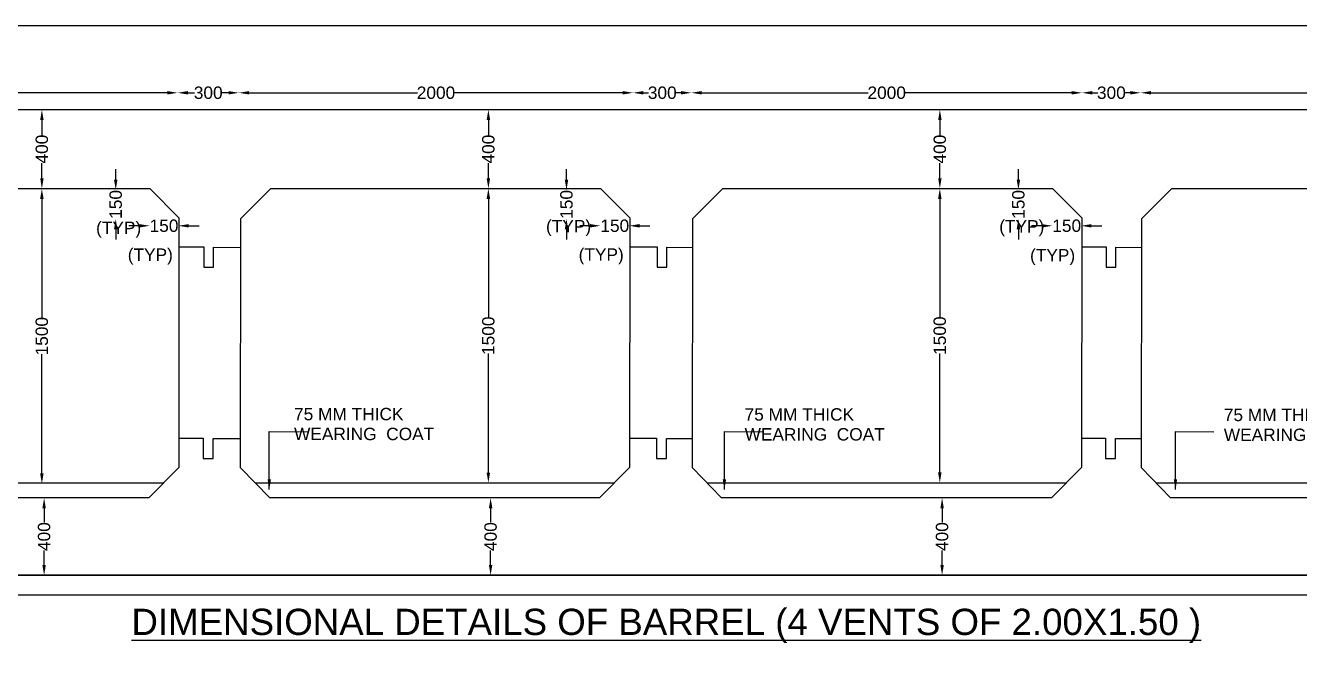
# Model space of a CAD drawing. Header units: millimetres. Extents: x 5124 to 11045679, y 2311 to 37851798.
# Drawn here: x 11025823 to 11028912, y 37849763 to 37851302 of the extents above; entities that cross this region are included whole.
import ezdxf

# ---------------------------------------------------------------- set-up
doc = ezdxf.new("R2010")
doc.units = ezdxf.units.MM
doc.header["$MEASUREMENT"] = 0
doc.layers.add('DIMENSION', color=7, linetype='Continuous')
doc.layers.add('TEXT', color=7, linetype='Continuous')
doc.styles.get("Standard").update_dxf_attribs({"font": 'arial.ttf', "height": 30})
doc.dimstyles.get("Standard").update_dxf_attribs({"dimtxt": 30, "dimasz": 25, "dimexe": 0.18, "dimexo": 0.0625, "dimgap": 0.09, "dimtad": 0, "dimdec": 0, "dimzin": 0, "dimdsep": 46, "dimtxsty": 'Standard', "dimcen": 0.09, "dimse1": 1, "dimse2": 1, "dimadec": 0, "dimazin": 0, "dimtfac": 1, "dimtdec": 0, "dimtofl": 0, "dimtmove": 0, "dimatfit": 3, "dimfxl": 0, "dimtolj": 1, "dimtzin": 0, "dimarcsym": 0})

# ---------------------------------------------------------------- blocks, each defined once
blk = doc.blocks.new('*D5')
at = {"layer": 'Defpoints', "color": 0, "transparency": 16777216}
for p in [(11025254.7, 37851138.9), (11026191.7, 37851138.9), (11026191.7, 37851138.9)]:
    blk.add_point(p, dxfattribs=at)
at = {"layer": 'DIMENSION', "color": 0, "lineweight": -2, "transparency": 16777216}
for p, q in [((11025279.7, 37851138.9), (11025678.1, 37851138.9)), ((11026166.7, 37851138.9), (11025768.3, 37851138.9))]:
    blk.add_line(p, q, dxfattribs=at)
at = {"layer": 'DIMENSION', "color": 0, "transparency": 16777216}
for points in [[(11025279.7, 37851143.1), (11025279.7, 37851134.8), (11025254.7, 37851138.9)], [(11026166.7, 37851143.1), (11026166.7, 37851134.8), (11026191.7, 37851138.9)]]:
    blk.add_solid(points, dxfattribs=at)
at = {"layer": 'DIMENSION', "color": 0, "transparency": 16777216, "insert": (11025723.2, 37851138.9), "char_height": 30, "attachment_point": 5}
blk.add_mtext('\\A1;2000', dxfattribs=at)
blk = doc.blocks.new('*D6')
at = {"layer": 'Defpoints', "color": 0, "transparency": 16777216}
for p in [(11026191.7, 37851138.9), (11026340.1, 37851138.9), (11026340.1, 37851138.9)]:
    blk.add_point(p, dxfattribs=at)
at = {"layer": 'DIMENSION', "color": 0, "lineweight": -2, "transparency": 16777216}
for p, q in [((11026216.7, 37851138.9), (11026232.7, 37851138.9)), ((11026315.1, 37851138.9), (11026299.1, 37851138.9))]:
    blk.add_line(p, q, dxfattribs=at)
at = {"layer": 'DIMENSION', "color": 0, "transparency": 16777216}
for points in [[(11026216.7, 37851143.1), (11026216.7, 37851134.8), (11026191.7, 37851138.9)], [(11026315.1, 37851143.1), (11026315.1, 37851134.8), (11026340.1, 37851138.9)]]:
    blk.add_solid(points, dxfattribs=at)
at = {"layer": 'DIMENSION', "color": 0, "transparency": 16777216, "insert": (11026265.9, 37851138.9), "char_height": 30, "attachment_point": 5}
blk.add_mtext('\\A1;300', dxfattribs=at)
blk = doc.blocks.new('*D7')
at = {"layer": 'Defpoints', "color": 0, "transparency": 16777216}
for p in [(11026340.1, 37851138.9), (11027296.2, 37851138.9), (11027296.2, 37851138.9)]:
    blk.add_point(p, dxfattribs=at)
at = {"layer": 'DIMENSION', "color": 0, "lineweight": -2, "transparency": 16777216}
for p, q in [((11026365.1, 37851138.9), (11026773.1, 37851138.9)), ((11027271.2, 37851138.9), (11026863.3, 37851138.9))]:
    blk.add_line(p, q, dxfattribs=at)
at = {"layer": 'DIMENSION', "color": 0, "transparency": 16777216}
for points in [[(11026365.1, 37851143.1), (11026365.1, 37851134.8), (11026340.1, 37851138.9)], [(11027271.2, 37851143.1), (11027271.2, 37851134.8), (11027296.2, 37851138.9)]]:
    blk.add_solid(points, dxfattribs=at)
at = {"layer": 'DIMENSION', "color": 0, "transparency": 16777216, "insert": (11026818.2, 37851138.9), "char_height": 30, "attachment_point": 5}
blk.add_mtext('\\A1;2000', dxfattribs=at)
blk = doc.blocks.new('*D8')
at = {"layer": 'Defpoints', "color": 0, "transparency": 16777216}
for p in [(11027296.2, 37851138.9), (11027437.5, 37851138.9), (11027437.5, 37851138.9)]:
    blk.add_point(p, dxfattribs=at)
at = {"layer": 'DIMENSION', "color": 0, "lineweight": -2, "transparency": 16777216}
for p, q in [((11027321.2, 37851138.9), (11027333.7, 37851138.9)), ((11027412.5, 37851138.9), (11027400.1, 37851138.9))]:
    blk.add_line(p, q, dxfattribs=at)
at = {"layer": 'DIMENSION', "color": 0, "transparency": 16777216}
for points in [[(11027321.2, 37851143.1), (11027321.2, 37851134.8), (11027296.2, 37851138.9)], [(11027412.5, 37851143.1), (11027412.5, 37851134.8), (11027437.5, 37851138.9)]]:
    blk.add_solid(points, dxfattribs=at)
at = {"layer": 'DIMENSION', "color": 0, "transparency": 16777216, "insert": (11027366.9, 37851138.9), "char_height": 30, "attachment_point": 5}
blk.add_mtext('\\A1;300', dxfattribs=at)
blk = doc.blocks.new('*D9')
at = {"layer": 'Defpoints', "color": 0, "transparency": 16777216}
for p in [(11027437.5, 37851138.9), (11028384.8, 37851138.9), (11028384.8, 37851138.9)]:
    blk.add_point(p, dxfattribs=at)
at = {"layer": 'DIMENSION', "color": 0, "lineweight": -2, "transparency": 16777216}
for p, q in [((11027462.5, 37851138.9), (11027866.1, 37851138.9)), ((11028359.8, 37851138.9), (11027956.2, 37851138.9))]:
    blk.add_line(p, q, dxfattribs=at)
at = {"layer": 'DIMENSION', "color": 0, "transparency": 16777216}
for points in [[(11027462.5, 37851143.1), (11027462.5, 37851134.8), (11027437.5, 37851138.9)], [(11028359.8, 37851143.1), (11028359.8, 37851134.8), (11028384.8, 37851138.9)]]:
    blk.add_solid(points, dxfattribs=at)
at = {"layer": 'DIMENSION', "color": 0, "transparency": 16777216, "insert": (11027911.2, 37851138.9), "char_height": 30, "attachment_point": 5}
blk.add_mtext('\\A1;2000', dxfattribs=at)
blk = doc.blocks.new('*D10')
at = {"layer": 'Defpoints', "color": 0, "transparency": 16777216}
for p in [(11028384.8, 37851138.9), (11028527.2, 37851138.9), (11028527.2, 37851138.9)]:
    blk.add_point(p, dxfattribs=at)
at = {"layer": 'DIMENSION', "color": 0, "lineweight": -2, "transparency": 16777216}
for p, q in [((11028409.8, 37851138.9), (11028422.8, 37851138.9)), ((11028502.2, 37851138.9), (11028489.1, 37851138.9))]:
    blk.add_line(p, q, dxfattribs=at)
at = {"layer": 'DIMENSION', "color": 0, "transparency": 16777216}
for points in [[(11028409.8, 37851143.1), (11028409.8, 37851134.8), (11028384.8, 37851138.9)], [(11028502.2, 37851143.1), (11028502.2, 37851134.8), (11028527.2, 37851138.9)]]:
    blk.add_solid(points, dxfattribs=at)
at = {"layer": 'DIMENSION', "color": 0, "transparency": 16777216, "insert": (11028456, 37851138.9), "char_height": 30, "attachment_point": 5}
blk.add_mtext('\\A1;300', dxfattribs=at)
blk = doc.blocks.new('*D11')
at = {"layer": 'Defpoints', "color": 0, "transparency": 16777216}
for p in [(11028527.2, 37851138.9), (11029476.8, 37851138.9), (11029476.8, 37851138.9)]:
    blk.add_point(p, dxfattribs=at)
at = {"layer": 'DIMENSION', "color": 0, "lineweight": -2, "transparency": 16777216}
for p, q in [((11028552.2, 37851138.9), (11028956.9, 37851138.9)), ((11029451.8, 37851138.9), (11029047.1, 37851138.9))]:
    blk.add_line(p, q, dxfattribs=at)
at = {"layer": 'DIMENSION', "color": 0, "transparency": 16777216}
for points in [[(11028552.2, 37851143.1), (11028552.2, 37851134.8), (11028527.2, 37851138.9)], [(11029451.8, 37851143.1), (11029451.8, 37851134.8), (11029476.8, 37851138.9)]]:
    blk.add_solid(points, dxfattribs=at)
at = {"layer": 'DIMENSION', "color": 0, "transparency": 16777216, "insert": (11029002, 37851138.9), "char_height": 30, "attachment_point": 5}
blk.add_mtext('\\A1;2000', dxfattribs=at)
blk = doc.blocks.new('*D13')
at = {"layer": 'Defpoints', "color": 0, "transparency": 16777216}
for p in [(11025867.9, 37850157), (11025867.9, 37850157), (11025867.9, 37849969.6)]:
    blk.add_point(p, dxfattribs=at)
at = {"layer": 'DIMENSION', "color": 0, "lineweight": -2, "transparency": 16777216}
for p, q in [((11025867.9, 37850132), (11025867.9, 37850097.1)), ((11025867.9, 37849994.6), (11025867.9, 37850029.5))]:
    blk.add_line(p, q, dxfattribs=at)
at = {"layer": 'DIMENSION', "color": 0, "transparency": 16777216}
for points in [[(11025863.7, 37850132), (11025872.1, 37850132), (11025867.9, 37850157)], [(11025863.7, 37849994.6), (11025872.1, 37849994.6), (11025867.9, 37849969.6)]]:
    blk.add_solid(points, dxfattribs=at)
at = {"layer": 'DIMENSION', "color": 0, "transparency": 16777216, "insert": (11025867.9, 37850063.3), "char_height": 30, "attachment_point": 5, "rotation": 90}
blk.add_mtext('\\A1;400', dxfattribs=at)
blk = doc.blocks.new('*D14')
at = {"layer": 'Defpoints', "color": 0, "transparency": 16777216}
for p in [(11025862.4, 37850906.7), (11025866, 37850906.7), (11025866, 37850191.3)]:
    blk.add_point(p, dxfattribs=at)
at = {"layer": 'DIMENSION', "color": 0, "lineweight": -2, "transparency": 16777216}
for p, q in [((11025862.4, 37850881.7), (11025862.4, 37850592.5)), ((11025862.4, 37850216.3), (11025862.4, 37850505.6))]:
    blk.add_line(p, q, dxfattribs=at)
at = {"layer": 'DIMENSION', "color": 0, "transparency": 16777216}
for points in [[(11025858.2, 37850881.7), (11025866.6, 37850881.7), (11025862.4, 37850906.7)], [(11025858.2, 37850216.3), (11025866.6, 37850216.3), (11025862.4, 37850191.3)]]:
    blk.add_solid(points, dxfattribs=at)
at = {"layer": 'DIMENSION', "color": 0, "transparency": 16777216, "insert": (11025862.4, 37850549), "char_height": 30, "attachment_point": 5, "rotation": 90}
blk.add_mtext('\\A1;1500', dxfattribs=at)
blk = doc.blocks.new('*D15')
at = {"layer": 'Defpoints', "color": 0, "transparency": 16777216}
for p in [(11025862.4, 37851098.1), (11025862.5, 37851098.1), (11025862.4, 37850906.7)]:
    blk.add_point(p, dxfattribs=at)
at = {"layer": 'DIMENSION', "color": 0, "lineweight": -2, "transparency": 16777216}
for p, q in [((11025862.5, 37851073.1), (11025862.5, 37851036.2)), ((11025862.5, 37850931.7), (11025862.5, 37850968.6))]:
    blk.add_line(p, q, dxfattribs=at)
at = {"layer": 'DIMENSION', "color": 0, "transparency": 16777216}
for points in [[(11025858.4, 37851073.1), (11025866.7, 37851073.1), (11025862.5, 37851098.1)], [(11025858.4, 37850931.7), (11025866.7, 37850931.7), (11025862.5, 37850906.7)]]:
    blk.add_solid(points, dxfattribs=at)
at = {"layer": 'DIMENSION', "color": 0, "transparency": 16777216, "insert": (11025862.5, 37851002.4), "char_height": 30, "attachment_point": 5, "rotation": 90}
blk.add_mtext('\\A1;400', dxfattribs=at)
blk = doc.blocks.new('*D16')
at = {"layer": 'Defpoints', "color": 0, "transparency": 16777216}
for p in [(11026950.7, 37850157), (11026950.7, 37850157), (11026950.7, 37849969.6)]:
    blk.add_point(p, dxfattribs=at)
at = {"layer": 'DIMENSION', "color": 0, "lineweight": -2, "transparency": 16777216}
for p, q in [((11026950.7, 37850132), (11026950.7, 37850097.1)), ((11026950.7, 37849994.6), (11026950.7, 37850029.5))]:
    blk.add_line(p, q, dxfattribs=at)
at = {"layer": 'DIMENSION', "color": 0, "transparency": 16777216}
for points in [[(11026946.5, 37850132), (11026954.9, 37850132), (11026950.7, 37850157)], [(11026946.5, 37849994.6), (11026954.9, 37849994.6), (11026950.7, 37849969.6)]]:
    blk.add_solid(points, dxfattribs=at)
at = {"layer": 'DIMENSION', "color": 0, "transparency": 16777216, "insert": (11026950.7, 37850063.3), "char_height": 30, "attachment_point": 5, "rotation": 90}
blk.add_mtext('\\A1;400', dxfattribs=at)
blk = doc.blocks.new('*D17')
at = {"layer": 'Defpoints', "color": 0, "transparency": 16777216}
for p in [(11026945.2, 37850906.7), (11026948.8, 37850906.7), (11026948.8, 37850193.5)]:
    blk.add_point(p, dxfattribs=at)
at = {"layer": 'DIMENSION', "color": 0, "lineweight": -2, "transparency": 16777216}
for p, q in [((11026945.2, 37850881.7), (11026945.2, 37850593.5)), ((11026945.2, 37850218.5), (11026945.2, 37850506.7))]:
    blk.add_line(p, q, dxfattribs=at)
at = {"layer": 'DIMENSION', "color": 0, "transparency": 16777216}
for points in [[(11026941, 37850881.7), (11026949.4, 37850881.7), (11026945.2, 37850906.7)], [(11026941, 37850218.5), (11026949.4, 37850218.5), (11026945.2, 37850193.5)]]:
    blk.add_solid(points, dxfattribs=at)
at = {"layer": 'DIMENSION', "color": 0, "transparency": 16777216, "insert": (11026945.2, 37850550.1), "char_height": 30, "attachment_point": 5, "rotation": 90}
blk.add_mtext('\\A1;1500', dxfattribs=at)
blk = doc.blocks.new('*D18')
at = {"layer": 'Defpoints', "color": 0, "transparency": 16777216}
for p in [(11026945.2, 37851098.1), (11026945.3, 37851098.1), (11026945.2, 37850906.7)]:
    blk.add_point(p, dxfattribs=at)
at = {"layer": 'DIMENSION', "color": 0, "lineweight": -2, "transparency": 16777216}
for p, q in [((11026945.3, 37851073.1), (11026945.3, 37851036.2)), ((11026945.3, 37850931.7), (11026945.3, 37850968.6))]:
    blk.add_line(p, q, dxfattribs=at)
at = {"layer": 'DIMENSION', "color": 0, "transparency": 16777216}
for points in [[(11026941.1, 37851073.1), (11026949.5, 37851073.1), (11026945.3, 37851098.1)], [(11026941.1, 37850931.7), (11026949.5, 37850931.7), (11026945.3, 37850906.7)]]:
    blk.add_solid(points, dxfattribs=at)
at = {"layer": 'DIMENSION', "color": 0, "transparency": 16777216, "insert": (11026945.3, 37851002.4), "char_height": 30, "attachment_point": 5, "rotation": 90}
blk.add_mtext('\\A1;400', dxfattribs=at)
blk = doc.blocks.new('*D19')
at = {"layer": 'Defpoints', "color": 0, "transparency": 16777216}
for p in [(11028045.5, 37850157), (11028045.5, 37850157), (11028045.5, 37849969.6)]:
    blk.add_point(p, dxfattribs=at)
at = {"layer": 'DIMENSION', "color": 0, "lineweight": -2, "transparency": 16777216}
for p, q in [((11028045.5, 37850132), (11028045.5, 37850097.1)), ((11028045.5, 37849994.6), (11028045.5, 37850029.5))]:
    blk.add_line(p, q, dxfattribs=at)
at = {"layer": 'DIMENSION', "color": 0, "transparency": 16777216}
for points in [[(11028041.4, 37850132), (11028049.7, 37850132), (11028045.5, 37850157)], [(11028041.4, 37849994.6), (11028049.7, 37849994.6), (11028045.5, 37849969.6)]]:
    blk.add_solid(points, dxfattribs=at)
at = {"layer": 'DIMENSION', "color": 0, "transparency": 16777216, "insert": (11028045.5, 37850063.3), "char_height": 30, "attachment_point": 5, "rotation": 90}
blk.add_mtext('\\A1;400', dxfattribs=at)
blk = doc.blocks.new('*D20')
at = {"layer": 'Defpoints', "color": 0, "transparency": 16777216}
for p in [(11028040, 37850906.7), (11028043.6, 37850906.7), (11028043.6, 37850193.8)]:
    blk.add_point(p, dxfattribs=at)
at = {"layer": 'DIMENSION', "color": 0, "lineweight": -2, "transparency": 16777216}
for p, q in [((11028040, 37850881.7), (11028040, 37850593.7)), ((11028040, 37850218.8), (11028040, 37850506.8))]:
    blk.add_line(p, q, dxfattribs=at)
at = {"layer": 'DIMENSION', "color": 0, "transparency": 16777216}
for points in [[(11028035.8, 37850881.7), (11028044.2, 37850881.7), (11028040, 37850906.7)], [(11028035.8, 37850218.8), (11028044.2, 37850218.8), (11028040, 37850193.8)]]:
    blk.add_solid(points, dxfattribs=at)
at = {"layer": 'DIMENSION', "color": 0, "transparency": 16777216, "insert": (11028040, 37850550.3), "char_height": 30, "attachment_point": 5, "rotation": 90}
blk.add_mtext('\\A1;1500', dxfattribs=at)
blk = doc.blocks.new('*D21')
at = {"layer": 'Defpoints', "color": 0, "transparency": 16777216}
for p in [(11028040, 37851098.1), (11028040.1, 37851098.1), (11028040, 37850906.7)]:
    blk.add_point(p, dxfattribs=at)
at = {"layer": 'DIMENSION', "color": 0, "lineweight": -2, "transparency": 16777216}
for p, q in [((11028040.1, 37851073.1), (11028040.1, 37851036.2)), ((11028040.1, 37850931.7), (11028040.1, 37850968.6))]:
    blk.add_line(p, q, dxfattribs=at)
at = {"layer": 'DIMENSION', "color": 0, "transparency": 16777216}
for points in [[(11028036, 37851073.1), (11028044.3, 37851073.1), (11028040.1, 37851098.1)], [(11028036, 37850931.7), (11028044.3, 37850931.7), (11028040.1, 37850906.7)]]:
    blk.add_solid(points, dxfattribs=at)
at = {"layer": 'DIMENSION', "color": 0, "transparency": 16777216, "insert": (11028040.1, 37851002.4), "char_height": 30, "attachment_point": 5, "rotation": 90}
blk.add_mtext('\\A1;400', dxfattribs=at)
blk = doc.blocks.new('*D47')
at = {"layer": 'Defpoints', "color": 0, "transparency": 16777216}
for p in [(11026041.6, 37850903.6), (11026043.8, 37850903.6), (11026043.8, 37850833.2)]:
    blk.add_point(p, dxfattribs=at)
at = {"layer": 'DIMENSION', "color": 0, "lineweight": -2, "transparency": 16777216}
for p, q in [((11026041.6, 37850928.6), (11026041.6, 37850953.6)), ((11026041.6, 37850808.2), (11026041.6, 37850783.2))]:
    blk.add_line(p, q, dxfattribs=at)
at = {"layer": 'DIMENSION', "color": 0, "transparency": 16777216}
for points in [[(11026037.4, 37850928.6), (11026045.7, 37850928.6), (11026041.6, 37850903.6)], [(11026037.4, 37850808.2), (11026045.7, 37850808.2), (11026041.6, 37850833.2)]]:
    blk.add_solid(points, dxfattribs=at)
at = {"layer": 'DIMENSION', "color": 0, "transparency": 16777216, "insert": (11026041.6, 37850868.4), "char_height": 30, "attachment_point": 5, "rotation": 90}
blk.add_mtext('\\A1;150', dxfattribs=at)
blk = doc.blocks.new('*D48')
at = {"layer": 'Defpoints', "color": 0, "transparency": 16777216}
for p in [(11026123.7, 37850819.9), (11026193.6, 37850819.9), (11026193.6, 37850816.6)]:
    blk.add_point(p, dxfattribs=at)
at = {"layer": 'DIMENSION', "color": 0, "lineweight": -2, "transparency": 16777216}
for p, q in [((11026098.7, 37850816.6), (11026073.7, 37850816.6)), ((11026218.6, 37850816.6), (11026243.6, 37850816.6))]:
    blk.add_line(p, q, dxfattribs=at)
at = {"layer": 'DIMENSION', "color": 0, "transparency": 16777216}
for points in [[(11026098.7, 37850820.7), (11026098.7, 37850812.4), (11026123.7, 37850816.6)], [(11026218.6, 37850820.7), (11026218.6, 37850812.4), (11026193.6, 37850816.6)]]:
    blk.add_solid(points, dxfattribs=at)
at = {"layer": 'DIMENSION', "color": 0, "transparency": 16777216, "insert": (11026158.7, 37850816.6), "char_height": 30, "attachment_point": 5}
blk.add_mtext('\\A1;150', dxfattribs=at)
blk = doc.blocks.new('*D49')
at = {"layer": 'Defpoints', "color": 0, "transparency": 16777216}
for p in [(11027134.7, 37850903.6), (11027136.9, 37850903.6), (11027136.9, 37850833.2)]:
    blk.add_point(p, dxfattribs=at)
at = {"layer": 'DIMENSION', "color": 0, "lineweight": -2, "transparency": 16777216}
for p, q in [((11027134.7, 37850928.6), (11027134.7, 37850953.6)), ((11027134.7, 37850808.2), (11027134.7, 37850783.2))]:
    blk.add_line(p, q, dxfattribs=at)
at = {"layer": 'DIMENSION', "color": 0, "transparency": 16777216}
for points in [[(11027130.5, 37850928.6), (11027138.9, 37850928.6), (11027134.7, 37850903.6)], [(11027130.5, 37850808.2), (11027138.9, 37850808.2), (11027134.7, 37850833.2)]]:
    blk.add_solid(points, dxfattribs=at)
at = {"layer": 'DIMENSION', "color": 0, "transparency": 16777216, "insert": (11027134.7, 37850868.4), "char_height": 30, "attachment_point": 5, "rotation": 90}
blk.add_mtext('\\A1;150', dxfattribs=at)
blk = doc.blocks.new('*D50')
at = {"layer": 'Defpoints', "color": 0, "transparency": 16777216}
for p in [(11027216.8, 37850819.9), (11027286.8, 37850819.9), (11027286.8, 37850816.6)]:
    blk.add_point(p, dxfattribs=at)
at = {"layer": 'DIMENSION', "color": 0, "lineweight": -2, "transparency": 16777216}
for p, q in [((11027191.8, 37850816.6), (11027166.8, 37850816.6)), ((11027311.8, 37850816.6), (11027336.8, 37850816.6))]:
    blk.add_line(p, q, dxfattribs=at)
at = {"layer": 'DIMENSION', "color": 0, "transparency": 16777216}
for points in [[(11027191.8, 37850820.7), (11027191.8, 37850812.4), (11027216.8, 37850816.6)], [(11027311.8, 37850820.7), (11027311.8, 37850812.4), (11027286.8, 37850816.6)]]:
    blk.add_solid(points, dxfattribs=at)
at = {"layer": 'DIMENSION', "color": 0, "transparency": 16777216, "insert": (11027251.8, 37850816.6), "char_height": 30, "attachment_point": 5}
blk.add_mtext('\\A1;150', dxfattribs=at)
blk = doc.blocks.new('*D51')
at = {"layer": 'Defpoints', "color": 0, "transparency": 16777216}
for p in [(11028230.6, 37850903.6), (11028232.8, 37850903.6), (11028232.8, 37850833.2)]:
    blk.add_point(p, dxfattribs=at)
at = {"layer": 'DIMENSION', "color": 0, "lineweight": -2, "transparency": 16777216}
for p, q in [((11028230.6, 37850928.6), (11028230.6, 37850953.6)), ((11028230.6, 37850808.2), (11028230.6, 37850783.2))]:
    blk.add_line(p, q, dxfattribs=at)
at = {"layer": 'DIMENSION', "color": 0, "transparency": 16777216}
for points in [[(11028226.4, 37850928.6), (11028234.8, 37850928.6), (11028230.6, 37850903.6)], [(11028226.4, 37850808.2), (11028234.8, 37850808.2), (11028230.6, 37850833.2)]]:
    blk.add_solid(points, dxfattribs=at)
at = {"layer": 'DIMENSION', "color": 0, "transparency": 16777216, "insert": (11028230.6, 37850868.4), "char_height": 30, "attachment_point": 5, "rotation": 90}
blk.add_mtext('\\A1;150', dxfattribs=at)
blk = doc.blocks.new('*D52')
at = {"layer": 'Defpoints', "color": 0, "transparency": 16777216}
for p in [(11028312.7, 37850819.9), (11028382.7, 37850819.9), (11028382.7, 37850816.6)]:
    blk.add_point(p, dxfattribs=at)
at = {"layer": 'DIMENSION', "color": 0, "lineweight": -2, "transparency": 16777216}
for p, q in [((11028287.7, 37850816.6), (11028262.7, 37850816.6)), ((11028407.7, 37850816.6), (11028432.7, 37850816.6))]:
    blk.add_line(p, q, dxfattribs=at)
at = {"layer": 'DIMENSION', "color": 0, "transparency": 16777216}
for points in [[(11028287.7, 37850820.7), (11028287.7, 37850812.4), (11028312.7, 37850816.6)], [(11028407.7, 37850820.7), (11028407.7, 37850812.4), (11028382.7, 37850816.6)]]:
    blk.add_solid(points, dxfattribs=at)
at = {"layer": 'DIMENSION', "color": 0, "transparency": 16777216, "insert": (11028347.7, 37850816.6), "char_height": 30, "attachment_point": 5}
blk.add_mtext('\\A1;150', dxfattribs=at)

msp = doc.modelspace()

# ---------------------------------------------------------------- linework, layer by layer
at = {"layer": 'Defpoints', "color": 0}
msp.add_lwpolyline([(11023786.8, 37851302), (11031865, 37851302), (11031865, 37845664), (11023786.8, 37845664)], close=True, dxfattribs=at)
at = {"layer": 'DIMENSION', "color": 0}
for points in [[(11025112.3, 37851098.1), (11029621, 37851098.1), (11029621, 37849969.6), (11025112.3, 37849969.6)], [(11025062.3, 37849969.6), (11029666.9, 37849969.6), (11029666.9, 37849921.7), (11025062.3, 37849921.7)]]:
    msp.add_lwpolyline(points, close=True, dxfattribs=at)
for points in [[(11025251.7, 37850833.9), (11025324.9, 37850906.7), (11026124.1, 37850906.7), (11026195, 37850835.9), (11026194.4, 37850230.9), (11026121.7, 37850157), (11025321.7, 37850157), (11025250.9, 37850230), (11025251.7, 37850833.9)], [(11026344.9, 37850833.9), (11026418, 37850906.7), (11027217.3, 37850906.7), (11027288.1, 37850835.9), (11027287.6, 37850230.9), (11027214.9, 37850157), (11026414.9, 37850157), (11026344, 37850230), (11026344.9, 37850833.9)], [(11027440.7, 37850833.9), (11027513.9, 37850906.7), (11028313.1, 37850906.7), (11028384, 37850835.9), (11028383.4, 37850230.9), (11028310.7, 37850157), (11027510.7, 37850157), (11027439.9, 37850230), (11027440.7, 37850833.9)], [(11028529.6, 37850833.9), (11028602.8, 37850906.7), (11029402, 37850906.7), (11029472.9, 37850835.9), (11029472.3, 37850230.9), (11029399.6, 37850157), (11028599.6, 37850157), (11028528.7, 37850230), (11028529.6, 37850833.9)], [(11026194.9, 37850765.3), (11026255.3, 37850765.3), (11026255.3, 37850716.1), (11026278.9, 37850716.1), (11026278.9, 37850764.4), (11026344.8, 37850764.3)], [(11027288, 37850765.3), (11027354.8, 37850765.3), (11027354.8, 37850716.1), (11027378.4, 37850716.1), (11027378.4, 37850764.4), (11027440.6, 37850764.3)], [(11028383.9, 37850765.3), (11028443.3, 37850765.3), (11028443.3, 37850716.1), (11028466.9, 37850716.1), (11028466.9, 37850764.4), (11028529.5, 37850764.3)], [(11026194.5, 37850301.7), (11026253.8, 37850301.7), (11026253.8, 37850253), (11026277.6, 37850253), (11026277.6, 37850300.8), (11026344.1, 37850300.7)], [(11027287.6, 37850301.7), (11027353.3, 37850301.7), (11027353.3, 37850253), (11027377.2, 37850253), (11027377.2, 37850300.8), (11027440, 37850300.7)], [(11028383.5, 37850301.7), (11028441.8, 37850301.7), (11028441.8, 37850253), (11028465.7, 37850253), (11028465.7, 37850300.8), (11028528.8, 37850300.7)], [(11025286.3, 37850193.5), (11026158.1, 37850194)], [(11026379.4, 37850193.5), (11027251.2, 37850193.5)], [(11027475.3, 37850193.5), (11028347.1, 37850194)], [(11028564.2, 37850193.5), (11029436, 37850194)]]:
    msp.add_lwpolyline(points, dxfattribs=at)

# ---------------------------------------------------------------- texts
at = {"layer": 'TEXT', "color": 0}
for s, height, p in [('(TYP)', 30, (11027085, 37850800.6)), ('(TYP)', 30, (11028184.1, 37850800.3)), ('(TYP)', 30, (11025993.9, 37850796.7)), ('(TYP)', 30, (11026070.7, 37850731.6)), ('(TYP)', 30, (11027164.1, 37850731.8)), ('(TYP)', 30, (11028258.8, 37850730.2)), ('75 MM THICK  ', 30, (11026474, 37850345.3)), ('75 MM THICK  ', 30, (11027566.6, 37850344.4)), ('75 MM THICK  ', 30, (11028728.7, 37850343.2)), ('WEARING  COAT', 30, (11026474, 37850297.1)), ('WEARING  COAT', 30, (11027566.6, 37850296.2)), ('WEARING  COAT', 30, (11028728.7, 37850295)), ('%%UDIMENSIONAL DETAILS OF BARREL (4 VENTS OF 2.00X1.50 )', 63.652, (11026079.7, 37849824.9))]:
    msp.add_text(s, height=height, dxfattribs=at).set_placement(p)

# ---------------------------------------------------------------- dimensions: what is measured, and where the dimension line sits
at = {"layer": 'DIMENSION', "color": 0}
for base, p1, p2, text, picture, middle in [((11026191.7, 37851138.9), (11025254.7, 37851138.9), (11026191.7, 37851138.9), '2000', '*D5', (11025723.2, 37851138.9)), ((11026340.1, 37851138.9), (11026191.7, 37851138.9), (11026340.1, 37851138.9), '300', '*D6', (11026265.9, 37851138.9)), ((11027296.2, 37851138.9), (11026340.1, 37851138.9), (11027296.2, 37851138.9), '2000', '*D7', (11026818.2, 37851138.9)), ((11027437.5, 37851138.9), (11027296.2, 37851138.9), (11027437.5, 37851138.9), '300', '*D8', (11027366.9, 37851138.9)), ((11028384.8, 37851138.9), (11027437.5, 37851138.9), (11028384.8, 37851138.9), '2000', '*D9', (11027911.2, 37851138.9)), ((11028527.2, 37851138.9), (11028384.8, 37851138.9), (11028527.2, 37851138.9), '300', '*D10', (11028456, 37851138.9)), ((11029476.8, 37851138.9), (11028527.2, 37851138.9), (11029476.8, 37851138.9), '2000', '*D11', (11029002, 37851138.9)), ((11026193.6, 37850816.6), (11026123.7, 37850819.9), (11026193.6, 37850819.9), '150', '*D48', (11026158.7, 37850816.6)), ((11027286.8, 37850816.6), (11027216.8, 37850819.9), (11027286.8, 37850819.9), '150', '*D50', (11027251.8, 37850816.6)), ((11028382.7, 37850816.6), (11028312.7, 37850819.9), (11028382.7, 37850819.9), '150', '*D52', (11028347.7, 37850816.6))]:
    dim = msp.add_linear_dim(base=base, p1=p1, p2=p2, text=text, dimstyle='Standard', dxfattribs=at)
    dim.commit()
    dim.dimension.update_dxf_attribs({"geometry": picture, "text_midpoint": middle})
for base, p1, p2, text, picture, middle in [((11025862.5, 37851098.1), (11025862.4, 37850906.7), (11025862.4, 37851098.1), '400', '*D15', (11025862.5, 37851002.4)), ((11026945.3, 37851098.1), (11026945.2, 37850906.7), (11026945.2, 37851098.1), '400', '*D18', (11026945.3, 37851002.4)), ((11028040.1, 37851098.1), (11028040, 37850906.7), (11028040, 37851098.1), '400', '*D21', (11028040.1, 37851002.4)), ((11026041.6, 37850903.6), (11026043.8, 37850833.2), (11026043.8, 37850903.6), '150', '*D47', (11026041.6, 37850868.4)), ((11027134.7, 37850903.6), (11027136.9, 37850833.2), (11027136.9, 37850903.6), '150', '*D49', (11027134.7, 37850868.4)), ((11028230.6, 37850903.6), (11028232.8, 37850833.2), (11028232.8, 37850903.6), '150', '*D51', (11028230.6, 37850868.4)), ((11025862.4, 37850906.7), (11025866, 37850191.3), (11025866, 37850906.7), '1500', '*D14', (11025862.4, 37850549)), ((11026945.2, 37850906.7), (11026948.8, 37850193.5), (11026948.8, 37850906.7), '1500', '*D17', (11026945.2, 37850550.1)), ((11028040, 37850906.7), (11028043.6, 37850193.8), (11028043.6, 37850906.7), '1500', '*D20', (11028040, 37850550.3)), ((11025867.9, 37850157), (11025867.9, 37849969.6), (11025867.9, 37850157), '400', '*D13', (11025867.9, 37850063.3)), ((11026950.7, 37850157), (11026950.7, 37849969.6), (11026950.7, 37850157), '400', '*D16', (11026950.7, 37850063.3)), ((11028045.5, 37850157), (11028045.5, 37849969.6), (11028045.5, 37850157), '400', '*D19', (11028045.5, 37850063.3))]:
    dim = msp.add_linear_dim(base=base, p1=p1, p2=p2, angle=90, text=text, dimstyle='Standard', dxfattribs=at)
    dim.commit()
    dim.dimension.update_dxf_attribs({"geometry": picture, "text_midpoint": middle})

# ---------------------------------------------------------------- leaders
for points in [[(11026414, 37850177.1), (11026414, 37850317.7), (11026506.8, 37850317.2)], [(11027517.6, 37850177.1), (11027517.6, 37850317.7), (11027610.4, 37850317.2)], [(11028611.5, 37850177.1), (11028611.5, 37850317.7), (11028704.3, 37850317.2)]]:
    msp.add_leader(points, dimstyle='Standard', override={"dimgap": 0.09, "dimtad": 0}, dxfattribs=at)

doc.saveas('drawing.dxf')
